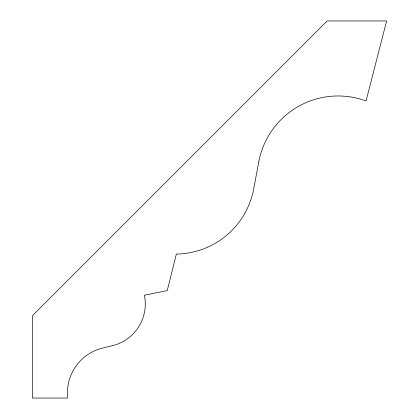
<?xml version="1.0" encoding="UTF-8"?>
<svg xmlns="http://www.w3.org/2000/svg" width="419" height="419" viewBox="0 0 419 419"><rect width="100%" height="100%" fill="white"/><g stroke="black" fill="none" stroke-linecap="round" stroke-linejoin="round"><path stroke-width="0.63" d="M258.753 161.907L253.731 188.817A79.924 79.924 0 0 1 176.362 254.066L167.218 290.634L144.366 295.206A42.885 42.885 0 0 1 112.543 345.649L102.555 348.084A45.975 45.975 0 0 0 67.475 393.163L67.475 398.05L32.378 398.05L32.378 315.774L327.202 20.95L386.622 20.95L366.054 100.942A80.762 80.762 0 0 0 258.753 161.907"/></g></svg>
